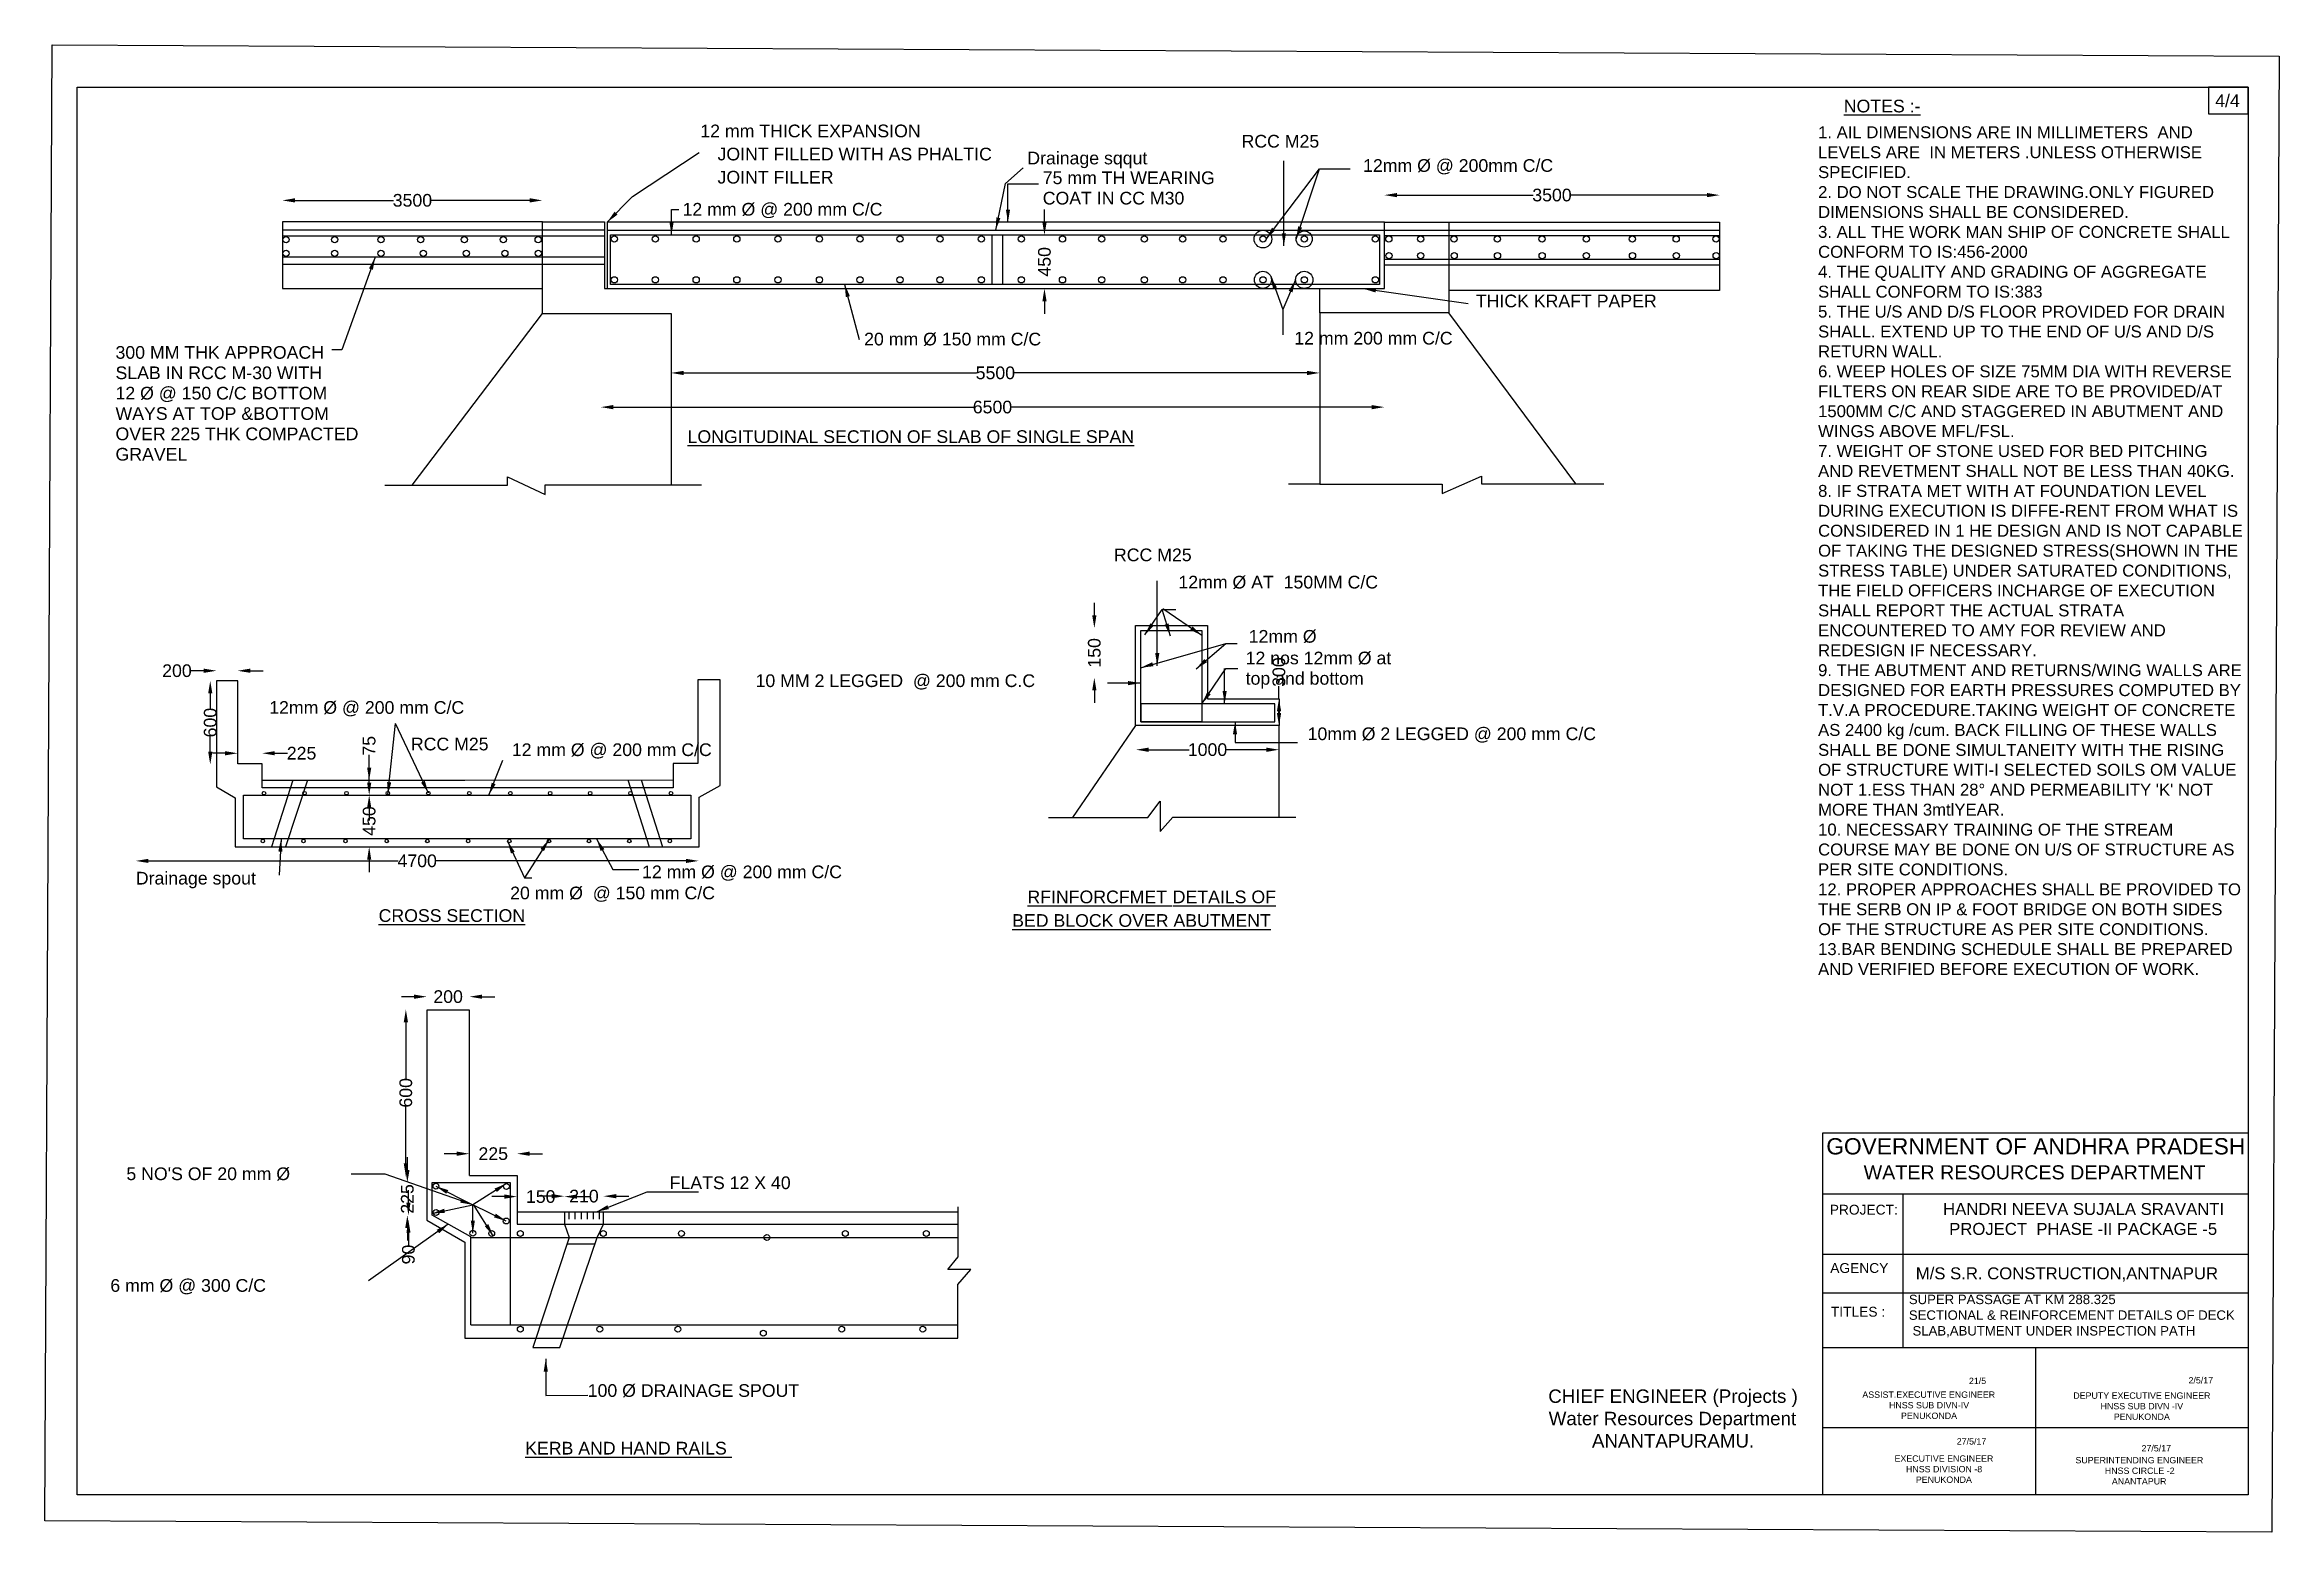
# Model space of a CAD drawing. Header units: millimetres. Extents: x 2521589 to 2552451, y 44349966 to 44370503.
import ezdxf

# ---------------------------------------------------------------- set-up
doc = ezdxf.new("R2010")
doc.units = ezdxf.units.MM
doc.header["$MEASUREMENT"] = 0
for name, color, linetype in [('DIMENSION', 7, 'Continuous'), ('DIMENSIONS', 7, 'Continuous'), ('DRAWING', 2, 'Continuous'), ('REF', 7, 'Continuous'), ('TEXT', 7, 'Continuous')]:
    doc.layers.add(name, color=color, linetype=linetype)
doc.styles.get("Standard").update_dxf_attribs({"font": 'arial.ttf', "height": 175})
doc.dimstyles.get("Standard").update_dxf_attribs({"dimtxt": 175, "dimasz": 175, "dimexe": 0.18, "dimexo": 0.0625, "dimgap": 0.09, "dimtad": 0, "dimdec": 0, "dimzin": 0, "dimdsep": 46, "dimtxsty": 'Standard', "dimcen": 0.09, "dimse1": 1, "dimse2": 1, "dimadec": 0, "dimazin": 0, "dimtfac": 1, "dimtdec": 0, "dimtofl": 0, "dimtmove": 0, "dimatfit": 3, "dimfxl": 1, "dimtolj": 1, "dimtzin": 0, "dimarcsym": 0})
picture_1 = doc.add_image_def('image1.jpg', size_in_pixel=(5768, 3822))

# ---------------------------------------------------------------- blocks, each defined once
blk = doc.blocks.new('*D53')
at = {"layer": 'Defpoints', "color": 0, "transparency": 16777216}
for p in [(2524873, 44368354), (2524873, 44368059), (2528462, 44368059)]:
    blk.add_point(p, dxfattribs=at)
at = {"layer": 'DIMENSION', "color": 0, "lineweight": -2, "transparency": 16777216}
for p, q in [((2525048, 44368354), (2526407, 44368354)), ((2528288, 44368354), (2526929, 44368354))]:
    blk.add_line(p, q, dxfattribs=at)
at = {"layer": 'DIMENSION', "color": 0, "transparency": 16777216}
for points in [[(2525048, 44368384), (2525048, 44368325), (2524873, 44368354)], [(2528288, 44368384), (2528288, 44368325), (2528462, 44368354)]]:
    blk.add_solid(points, dxfattribs=at)
at = {"layer": 'DIMENSION', "color": 0, "transparency": 16777216, "insert": (2526668, 44368354), "char_height": 175, "attachment_point": 5}
blk.add_mtext('\\A1;3500', dxfattribs=at)
blk = doc.blocks.new('*D54')
at = {"layer": 'Defpoints', "color": 0, "transparency": 16777216}
for p in [(2535397, 44367876), (2535397, 44367876), (2535397, 44367136)]:
    blk.add_point(p, dxfattribs=at)
at = {"layer": 'DIMENSION', "color": 0, "lineweight": -2, "transparency": 16777216}
for p, q in [((2535397, 44368052), (2535397, 44368226)), ((2535397, 44366960), (2535397, 44366786))]:
    blk.add_line(p, q, dxfattribs=at)
at = {"layer": 'DIMENSION', "color": 0, "transparency": 16777216}
for points in [[(2535368, 44368052), (2535427, 44368052), (2535397, 44367876)], [(2535368, 44366960), (2535427, 44366960), (2535397, 44367136)]]:
    blk.add_solid(points, dxfattribs=at)
at = {"layer": 'DIMENSION', "color": 0, "transparency": 16777216, "insert": (2535397, 44367506), "char_height": 175, "attachment_point": 5, "rotation": 90}
blk.add_mtext('\\A1;450', dxfattribs=at)
blk = doc.blocks.new('*D55')
at = {"layer": 'Defpoints', "color": 0, "transparency": 16777216}
for p in [(2530240, 44365972), (2530240, 44365958), (2539198, 44365958)]:
    blk.add_point(p, dxfattribs=at)
at = {"layer": 'DIMENSION', "color": 0, "lineweight": -2, "transparency": 16777216}
for p, q in [((2530416, 44365972), (2534458, 44365972)), ((2539023, 44365972), (2534980, 44365972))]:
    blk.add_line(p, q, dxfattribs=at)
at = {"layer": 'DIMENSION', "color": 0, "transparency": 16777216}
for points in [[(2530416, 44366001), (2530416, 44365942), (2530240, 44365972)], [(2539023, 44366001), (2539023, 44365942), (2539198, 44365972)]]:
    blk.add_solid(points, dxfattribs=at)
at = {"layer": 'DIMENSION', "color": 0, "transparency": 16777216, "insert": (2534719, 44365972), "char_height": 175, "attachment_point": 5}
blk.add_mtext('\\A1;5500', dxfattribs=at)
blk = doc.blocks.new('*D56')
at = {"layer": 'Defpoints', "color": 0, "transparency": 16777216}
for p in [(2529270, 44365500), (2529270, 44365486), (2540089, 44365486)]:
    blk.add_point(p, dxfattribs=at)
at = {"layer": 'DIMENSION', "color": 0, "lineweight": -2, "transparency": 16777216}
for p, q in [((2529444, 44365500), (2534418, 44365500)), ((2539914, 44365500), (2534941, 44365500))]:
    blk.add_line(p, q, dxfattribs=at)
at = {"layer": 'DIMENSION', "color": 0, "transparency": 16777216}
for points in [[(2529444, 44365529), (2529444, 44365470), (2529270, 44365500)], [(2539914, 44365529), (2539914, 44365470), (2540089, 44365500)]]:
    blk.add_solid(points, dxfattribs=at)
at = {"layer": 'DIMENSION', "color": 0, "transparency": 16777216, "insert": (2534679, 44365500), "char_height": 175, "attachment_point": 5}
blk.add_mtext('\\A1;6500', dxfattribs=at)
blk = doc.blocks.new('*D57')
at = {"layer": 'Defpoints', "color": 0, "transparency": 16777216}
for p in [(2544721, 44368427), (2540091, 44368106), (2544721, 44368052)]:
    blk.add_point(p, dxfattribs=at)
at = {"layer": 'DIMENSION', "color": 0, "lineweight": -2, "transparency": 16777216}
for p, q in [((2540266, 44368427), (2542145, 44368427)), ((2544546, 44368427), (2542667, 44368427))]:
    blk.add_line(p, q, dxfattribs=at)
at = {"layer": 'DIMENSION', "color": 0, "transparency": 16777216}
for points in [[(2540266, 44368456), (2540266, 44368398), (2540091, 44368427)], [(2544546, 44368456), (2544546, 44368398), (2544721, 44368427)]]:
    blk.add_solid(points, dxfattribs=at)
at = {"layer": 'DIMENSION', "color": 0, "transparency": 16777216, "insert": (2542406, 44368427), "char_height": 175, "attachment_point": 5}
blk.add_mtext('\\A1;3500', dxfattribs=at)
blk = doc.blocks.new('*D58')
at = {"layer": 'Defpoints', "color": 0, "transparency": 16777216}
for p in [(2538636, 44361474), (2538636, 44361474), (2538636, 44361102)]:
    blk.add_point(p, dxfattribs=at)
at = {"layer": 'DIMENSION', "color": 0, "lineweight": -2, "transparency": 16777216}
for p, q in [((2538636, 44361474), (2538636, 44361649)), ((2538636, 44361277), (2538636, 44361299))]:
    blk.add_line(p, q, dxfattribs=at)
at = {"layer": 'DIMENSION', "color": 0, "transparency": 16777216}
for points in [[(2538607, 44361299), (2538666, 44361299), (2538636, 44361474)], [(2538607, 44361277), (2538666, 44361277), (2538636, 44361102)]]:
    blk.add_solid(points, dxfattribs=at)
at = {"layer": 'DIMENSION', "color": 0, "transparency": 16777216, "insert": (2538636, 44361842), "char_height": 175, "attachment_point": 5, "rotation": 90}
blk.add_mtext('\\A1;300', dxfattribs=at)
blk = doc.blocks.new('*D59')
at = {"layer": 'Defpoints', "color": 0, "transparency": 16777216}
for p in [(2536662, 44360770), (2536662, 44360744), (2538636, 44360744)]:
    blk.add_point(p, dxfattribs=at)
at = {"layer": 'DIMENSION', "color": 0, "lineweight": -2, "transparency": 16777216}
for p, q in [((2536837, 44360770), (2537396, 44360770)), ((2538462, 44360770), (2537902, 44360770))]:
    blk.add_line(p, q, dxfattribs=at)
at = {"layer": 'DIMENSION', "color": 0, "transparency": 16777216}
for points in [[(2536837, 44360799), (2536837, 44360740), (2536662, 44360770)], [(2538462, 44360799), (2538462, 44360740), (2538636, 44360770)]]:
    blk.add_solid(points, dxfattribs=at)
at = {"layer": 'DIMENSION', "color": 0, "transparency": 16777216, "insert": (2537649, 44360770), "char_height": 175, "attachment_point": 5}
blk.add_mtext('\\A1;1000', dxfattribs=at)
blk = doc.blocks.new('*D60')
at = {"layer": 'Defpoints', "color": 0, "transparency": 16777216}
for p in [(2536070, 44362449), (2536086, 44362449), (2536070, 44361765)]:
    blk.add_point(p, dxfattribs=at)
at = {"layer": 'DIMENSION', "color": 0, "lineweight": -2, "transparency": 16777216}
for p, q in [((2536086, 44362624), (2536086, 44362799)), ((2536086, 44361590), (2536086, 44361415))]:
    blk.add_line(p, q, dxfattribs=at)
at = {"layer": 'DIMENSION', "color": 0, "transparency": 16777216}
for points in [[(2536057, 44362624), (2536115, 44362624), (2536086, 44362449)], [(2536057, 44361590), (2536115, 44361590), (2536086, 44361765)]]:
    blk.add_solid(points, dxfattribs=at)
at = {"layer": 'DIMENSION', "color": 0, "transparency": 16777216, "insert": (2536086, 44362107), "char_height": 175, "attachment_point": 5, "rotation": 90}
blk.add_mtext('\\A1;150', dxfattribs=at)
blk = doc.blocks.new('*D61')
at = {"layer": 'Defpoints', "color": 0, "transparency": 16777216}
for p in [(2523961, 44361860), (2523961, 44361722), (2524255, 44361722)]:
    blk.add_point(p, dxfattribs=at)
at = {"layer": 'DIMENSION', "color": 0, "lineweight": -2, "transparency": 16777216}
for p, q in [((2523786, 44361860), (2523611, 44361860)), ((2524430, 44361860), (2524605, 44361860))]:
    blk.add_line(p, q, dxfattribs=at)
at = {"layer": 'DIMENSION', "color": 0, "transparency": 16777216}
for points in [[(2523786, 44361890), (2523786, 44361831), (2523961, 44361860)], [(2524430, 44361890), (2524430, 44361831), (2524255, 44361860)]]:
    blk.add_solid(points, dxfattribs=at)
at = {"layer": 'DIMENSION', "color": 0, "transparency": 16777216, "insert": (2523416, 44361860), "char_height": 175, "attachment_point": 5}
blk.add_mtext('\\A1;200', dxfattribs=at)
blk = doc.blocks.new('*D62')
at = {"layer": 'Defpoints', "color": 0, "transparency": 16777216}
for p in [(2523961, 44361722), (2523876, 44360566), (2523961, 44360566)]:
    blk.add_point(p, dxfattribs=at)
at = {"layer": 'DIMENSION', "color": 0, "lineweight": -2, "transparency": 16777216}
for p, q in [((2523876, 44361548), (2523876, 44361338)), ((2523876, 44360742), (2523876, 44360951))]:
    blk.add_line(p, q, dxfattribs=at)
at = {"layer": 'DIMENSION', "color": 0, "transparency": 16777216}
for points in [[(2523847, 44361548), (2523905, 44361548), (2523876, 44361722)], [(2523847, 44360742), (2523905, 44360742), (2523876, 44360566)]]:
    blk.add_solid(points, dxfattribs=at)
at = {"layer": 'DIMENSION', "color": 0, "transparency": 16777216, "insert": (2523876, 44361144), "char_height": 175, "attachment_point": 5, "rotation": 90}
blk.add_mtext('\\A1;600', dxfattribs=at)
blk = doc.blocks.new('*D63')
at = {"layer": 'Defpoints', "color": 0, "transparency": 16777216}
for p in [(2524592, 44360721), (2524255, 44360566), (2524592, 44360566)]:
    blk.add_point(p, dxfattribs=at)
at = {"layer": 'DIMENSION', "color": 0, "lineweight": -2, "transparency": 16777216}
for p, q in [((2524080, 44360721), (2523905, 44360721)), ((2524766, 44360721), (2524942, 44360721))]:
    blk.add_line(p, q, dxfattribs=at)
at = {"layer": 'DIMENSION', "color": 0, "transparency": 16777216}
for points in [[(2524080, 44360750), (2524080, 44360692), (2524255, 44360721)], [(2524766, 44360750), (2524766, 44360692), (2524592, 44360721)]]:
    blk.add_solid(points, dxfattribs=at)
at = {"layer": 'DIMENSION', "color": 0, "transparency": 16777216, "insert": (2525137, 44360721), "char_height": 175, "attachment_point": 5}
blk.add_mtext('\\A1;225', dxfattribs=at)
blk = doc.blocks.new('*D64')
at = {"layer": 'Defpoints', "color": 0, "transparency": 16777216}
for p in [(2526071, 44360349), (2526071, 44360349), (2526071, 44360142)]:
    blk.add_point(p, dxfattribs=at)
at = {"layer": 'DIMENSION', "color": 0, "lineweight": -2, "transparency": 16777216}
for p, q in [((2526071, 44360524), (2526071, 44360699)), ((2526071, 44359967), (2526071, 44359792))]:
    blk.add_line(p, q, dxfattribs=at)
at = {"layer": 'DIMENSION', "color": 0, "transparency": 16777216}
for points in [[(2526042, 44360524), (2526100, 44360524), (2526071, 44360349)], [(2526042, 44359967), (2526100, 44359967), (2526071, 44360142)]]:
    blk.add_solid(points, dxfattribs=at)
at = {"layer": 'DIMENSION', "color": 0, "transparency": 16777216, "insert": (2526071, 44360824), "char_height": 175, "attachment_point": 5, "rotation": 90}
blk.add_mtext('\\A1;75', dxfattribs=at)
blk = doc.blocks.new('*D65')
at = {"layer": 'Defpoints', "color": 0, "transparency": 16777216}
for p in [(2526071, 44360142), (2526071, 44359428), (2526071, 44359428)]:
    blk.add_point(p, dxfattribs=at)
at = {"layer": 'DIMENSION', "color": 0, "lineweight": -2, "transparency": 16777216}
for p, q in [((2526071, 44360317), (2526071, 44360492)), ((2526071, 44359252), (2526071, 44359078))]:
    blk.add_line(p, q, dxfattribs=at)
at = {"layer": 'DIMENSION', "color": 0, "transparency": 16777216}
for points in [[(2526042, 44360317), (2526100, 44360317), (2526071, 44360142)], [(2526042, 44359252), (2526100, 44359252), (2526071, 44359428)]]:
    blk.add_solid(points, dxfattribs=at)
at = {"layer": 'DIMENSION', "color": 0, "transparency": 16777216, "insert": (2526071, 44359785), "char_height": 175, "attachment_point": 5, "rotation": 90}
blk.add_mtext('\\A1;450', dxfattribs=at)
blk = doc.blocks.new('*D66')
at = {"layer": 'Defpoints', "color": 0, "transparency": 16777216}
for p in [(2530620, 44359250), (2530620, 44359235), (2522848, 44358909)]:
    blk.add_point(p, dxfattribs=at)
at = {"layer": 'DIMENSION', "color": 0, "lineweight": -2, "transparency": 16777216}
for p, q in [((2523023, 44359235), (2526469, 44359235)), ((2530445, 44359235), (2526999, 44359235))]:
    blk.add_line(p, q, dxfattribs=at)
at = {"layer": 'DIMENSION', "color": 0, "transparency": 16777216}
for points in [[(2523023, 44359264), (2523023, 44359206), (2522848, 44359235)], [(2530445, 44359264), (2530445, 44359206), (2530620, 44359235)]]:
    blk.add_solid(points, dxfattribs=at)
at = {"layer": 'DIMENSION', "color": 0, "transparency": 16777216, "insert": (2526734, 44359235), "char_height": 175, "attachment_point": 5}
blk.add_mtext('\\A1;4700', dxfattribs=at)
blk = doc.blocks.new('*D67')
at = {"layer": 'Defpoints', "color": 0, "transparency": 16777216}
for p in [(2526868, 44357360), (2526868, 44357172), (2527455, 44357172)]:
    blk.add_point(p, dxfattribs=at)
at = {"layer": 'DIMENSION', "color": 0, "lineweight": -2, "transparency": 16777216}
for p, q in [((2526692, 44357360), (2526518, 44357360)), ((2527630, 44357360), (2527805, 44357360))]:
    blk.add_line(p, q, dxfattribs=at)
at = {"layer": 'DIMENSION', "color": 0, "transparency": 16777216}
for points in [[(2526692, 44357389), (2526692, 44357331), (2526868, 44357360)], [(2527630, 44357389), (2527630, 44357331), (2527455, 44357360)]]:
    blk.add_solid(points, dxfattribs=at)
at = {"layer": 'DIMENSION', "color": 0, "transparency": 16777216, "insert": (2527161, 44357360), "char_height": 175, "attachment_point": 5}
blk.add_mtext('\\A1;200', dxfattribs=at)
blk = doc.blocks.new('*D68')
at = {"layer": 'Defpoints', "color": 0, "transparency": 16777216}
for p in [(2526632, 44357183), (2526577, 44354882), (2526632, 44354882)]:
    blk.add_point(p, dxfattribs=at)
at = {"layer": 'DIMENSION', "color": 0, "lineweight": -2, "transparency": 16777216}
for p, q in [((2526577, 44357008), (2526577, 44356226)), ((2526577, 44355058), (2526577, 44355839))]:
    blk.add_line(p, q, dxfattribs=at)
at = {"layer": 'DIMENSION', "color": 0, "transparency": 16777216}
for points in [[(2526548, 44357008), (2526607, 44357008), (2526577, 44357183)], [(2526548, 44355058), (2526607, 44355058), (2526577, 44354882)]]:
    blk.add_solid(points, dxfattribs=at)
at = {"layer": 'DIMENSION', "color": 0, "transparency": 16777216, "insert": (2526577, 44356033), "char_height": 175, "attachment_point": 5, "rotation": 90}
blk.add_mtext('\\A1;600', dxfattribs=at)
blk = doc.blocks.new('*D69')
at = {"layer": 'Defpoints', "color": 0, "transparency": 16777216}
for p in [(2526941, 44354794), (2526598, 44354343), (2526941, 44354343)]:
    blk.add_point(p, dxfattribs=at)
at = {"layer": 'DIMENSION', "color": 0, "lineweight": -2, "transparency": 16777216}
for p, q in [((2526598, 44354969), (2526598, 44355144)), ((2526598, 44354168), (2526598, 44353993))]:
    blk.add_line(p, q, dxfattribs=at)
at = {"layer": 'DIMENSION', "color": 0, "transparency": 16777216}
for points in [[(2526569, 44354969), (2526628, 44354969), (2526598, 44354794)], [(2526569, 44354168), (2526628, 44354168), (2526598, 44354343)]]:
    blk.add_solid(points, dxfattribs=at)
at = {"layer": 'DIMENSION', "color": 0, "transparency": 16777216, "insert": (2526598, 44354568), "char_height": 175, "attachment_point": 5, "rotation": 90}
blk.add_mtext('\\A1;225', dxfattribs=at)
blk = doc.blocks.new('*D70')
at = {"layer": 'Defpoints', "color": 0, "transparency": 16777216}
for p in [(2526613, 44354275), (2526868, 44354275), (2526996, 44354340)]:
    blk.add_point(p, dxfattribs=at)
at = {"layer": 'DIMENSION', "color": 0, "lineweight": -2, "transparency": 16777216}
for p, q in [((2526613, 44354515), (2526613, 44354690)), ((2526613, 44354100), (2526613, 44353925))]:
    blk.add_line(p, q, dxfattribs=at)
at = {"layer": 'DIMENSION', "color": 0, "transparency": 16777216}
for points in [[(2526584, 44354515), (2526642, 44354515), (2526613, 44354340)], [(2526584, 44354100), (2526642, 44354100), (2526613, 44354275)]]:
    blk.add_solid(points, dxfattribs=at)
at = {"layer": 'DIMENSION', "color": 0, "transparency": 16777216, "insert": (2526613, 44353800), "char_height": 175, "attachment_point": 5, "rotation": 90}
blk.add_mtext('\\A1;90', dxfattribs=at)
blk = doc.blocks.new('*D71')
at = {"layer": 'Defpoints', "color": 0, "transparency": 16777216}
for p in [(2528766, 44354600), (2528113, 44354390), (2528766, 44354390)]:
    blk.add_point(p, dxfattribs=at)
at = {"layer": 'DIMENSION', "color": 0, "lineweight": -2, "transparency": 16777216}
for p, q in [((2527938, 44354600), (2527763, 44354600)), ((2528942, 44354600), (2529116, 44354600))]:
    blk.add_line(p, q, dxfattribs=at)
at = {"layer": 'DIMENSION', "color": 0, "transparency": 16777216}
for points in [[(2527938, 44354630), (2527938, 44354571), (2528113, 44354600)], [(2528942, 44354630), (2528942, 44354571), (2528766, 44354600)]]:
    blk.add_solid(points, dxfattribs=at)
at = {"layer": 'DIMENSION', "color": 0, "transparency": 16777216, "insert": (2528440, 44354600), "char_height": 175, "attachment_point": 5}
blk.add_mtext('\\A1;150', dxfattribs=at)
blk = doc.blocks.new('*D72')
at = {"layer": 'Defpoints', "color": 0, "transparency": 16777216}
for p in [(2529308, 44354606), (2528766, 44354390), (2529308, 44354390)]:
    blk.add_point(p, dxfattribs=at)
at = {"layer": 'DIMENSION', "color": 0, "lineweight": -2, "transparency": 16777216}
for p, q in [((2528592, 44354606), (2528416, 44354606)), ((2529483, 44354606), (2529658, 44354606))]:
    blk.add_line(p, q, dxfattribs=at)
at = {"layer": 'DIMENSION', "color": 0, "transparency": 16777216}
for points in [[(2528592, 44354635), (2528592, 44354576), (2528766, 44354606)], [(2529483, 44354635), (2529483, 44354576), (2529308, 44354606)]]:
    blk.add_solid(points, dxfattribs=at)
at = {"layer": 'DIMENSION', "color": 0, "transparency": 16777216, "insert": (2529037, 44354606), "char_height": 175, "attachment_point": 5}
blk.add_mtext('\\A1;210', dxfattribs=at)
blk = doc.blocks.new('*D73')
at = {"layer": 'Defpoints', "color": 0, "transparency": 16777216}
for p in [(2527455, 44355192), (2527455, 44354890), (2528113, 44354890)]:
    blk.add_point(p, dxfattribs=at)
at = {"layer": 'DIMENSION', "color": 0, "lineweight": -2, "transparency": 16777216}
for p, q in [((2527280, 44355192), (2527105, 44355192)), ((2528288, 44355192), (2528463, 44355192))]:
    blk.add_line(p, q, dxfattribs=at)
at = {"layer": 'DIMENSION', "color": 0, "transparency": 16777216}
for points in [[(2527280, 44355222), (2527280, 44355163), (2527455, 44355192)], [(2528288, 44355222), (2528288, 44355163), (2528113, 44355192)]]:
    blk.add_solid(points, dxfattribs=at)
at = {"layer": 'DIMENSION', "color": 0, "transparency": 16777216, "insert": (2527784, 44355192), "char_height": 175, "attachment_point": 5}
blk.add_mtext('\\A1;225', dxfattribs=at)

msp = doc.modelspace()

# ---------------------------------------------------------------- linework, layer by layer
at = {"layer": 'DIMENSION', "color": 0}
for points in [[(2552021.8, 44350481.5), (2522038.5, 44350481.5), (2522038.5, 44369915.5), (2552021.8, 44369915.5)], [(2546145.3, 44355482.1), (2552021.8, 44355482.1), (2552021.8, 44350481.5), (2546145.3, 44350481.5)]]:
    msp.add_lwpolyline(points, close=True, dxfattribs=at)
at = {"layer": 'DIMENSION'}
msp.add_lwpolyline([(2552021.8, 44369915.5), (2551473.5, 44369915.5), (2551473.5, 44369549), (2552021.8, 44369549)], close=True, dxfattribs=at)
at = {"layer": 'DIMENSION', "color": 0}
for points in [[(2546145.3, 44354638.4), (2552021.8, 44354638.4)], [(2547251.1, 44354638.4), (2547251.1, 44352516.5)], [(2546145.3, 44353807), (2552021.8, 44353807)], [(2546145.3, 44353273.4), (2552021.8, 44353273.4)], [(2546145.3, 44352516.5), (2552021.8, 44352516.5)], [(2549083.6, 44352516.5), (2549083.6, 44350481.5)], [(2546145.3, 44351412.1), (2552021.8, 44351412.1)]]:
    msp.add_lwpolyline(points, dxfattribs=at)
at = {"layer": 'DRAWING', "color": 0}
for points in [[(2528462.5, 44366793.5), (2528462.5, 44368059), (2524873, 44368059), (2524873, 44367138), (2528462.5, 44367138)], [(2528462.5, 44368059), (2529320, 44368059), (2529320, 44367135.5), (2540091.5, 44367135.5), (2540091.5, 44368052), (2529357, 44368052), (2529357, 44367135.5)], [(2540091.5, 44368052), (2540981, 44368052), (2540981, 44366799.5), (2539198, 44366799.5), (2539198, 44367135.5)], [(2540981, 44368052), (2544721, 44368052), (2544721, 44367112), (2540981, 44367112)], [(2529320, 44367943), (2524873, 44367943)], [(2529320, 44367860), (2524873, 44367860)], [(2529357, 44367943), (2540091.5, 44367943)], [(2534669.5, 44367876.5), (2534669.5, 44367194.5)], [(2534818.5, 44367876.5), (2534818.5, 44367194.5)], [(2540091.5, 44367943), (2544721, 44367943)], [(2540091.5, 44367869), (2544721, 44367869)], [(2529320, 44367570), (2524873, 44367570)], [(2529320, 44367470), (2524873, 44367470)], [(2540091.5, 44367541), (2544721, 44367541)], [(2540091.5, 44367463.5), (2544721, 44367463.5)], [(2526662.5, 44364424), (2528462.5, 44366793.5), (2530240.5, 44366793.5), (2530240.5, 44364425)], [(2539198, 44366799.5), (2539198, 44364434), (2538766, 44364434)], [(2542733.5, 44364440), (2540981, 44366799.5)], [(2526287, 44364424), (2527980.5, 44364424), (2527980.5, 44364536)], [(2527980.5, 44364536), (2528501.5, 44364294.5), (2528501.5, 44364425), (2530658.5, 44364425)], [(2539198, 44364434), (2540889.5, 44364434), (2540889.5, 44364307), (2541433, 44364547.5), (2541433, 44364440), (2543120.5, 44364440)], [(2536653.5, 44361102), (2536653.5, 44362486), (2537647.5, 44362486), (2537647.5, 44361474), (2538636.5, 44361474), (2538636.5, 44361102)], [(2524219.5, 44359427.5), (2530627, 44359427.5), (2530627, 44360116.5), (2530917, 44360277.5), (2530917, 44361736.5), (2530610, 44361736.5), (2530610, 44360580), (2530269.5, 44360580), (2530269.5, 44360242), (2524591.5, 44360242), (2524591.5, 44360575.5), (2524255, 44360575.5), (2524255, 44361722.5), (2523961, 44361722.5), (2523961, 44360257), (2524219.5, 44360103.5), (2524219.5, 44359427.5)], [(2538636.5, 44359840.5), (2538636.5, 44361102), (2536653.5, 44361102), (2535782.5, 44359836)], [(2524591.5, 44360347.5), (2527393.5, 44360350.5), (2530269.5, 44360355)], [(2525016.5, 44360348), (2524719.5, 44359427.5)], [(2525217.5, 44360348.2), (2524913, 44359427.5)], [(2529641, 44360354), (2529938.5, 44359427.5)], [(2529829, 44360354.3), (2530122.5, 44359427.5)], [(2535455, 44359836), (2536823.5, 44359836), (2536994, 44360061), (2536994, 44359639.5), (2537169, 44359840.5), (2538870.5, 44359840.5)], [(2527455, 44354890.5), (2527455, 44357172), (2526867.5, 44357172), (2526867.5, 44354275), (2527394, 44353970), (2527394, 44352645.5), (2534199, 44352645.5), (2534199, 44353387), (2534379, 44353595.5), (2534061.5, 44353595.5), (2534207, 44353768.5), (2534207, 44354458.5)], [(2527475, 44352830.5), (2527475, 44354044.5), (2526941, 44354343), (2526941, 44354794), (2528018.5, 44354794), (2528018.5, 44352830.5)], [(2527455, 44354890.5), (2528113, 44354890.5), (2528113, 44354221.5), (2534207, 44354221.5)], [(2528113, 44354390.5), (2534207, 44354390.5)], [(2528766.5, 44354221.5), (2528832, 44354036.5), (2528329.5, 44352518), (2528703.5, 44352518), (2529218, 44354036.5), (2529308, 44354221.5), (2529308, 44354390.5)], [(2528766.5, 44354390.5), (2528766.5, 44354221.5)], [(2528830, 44354390.5), (2528830, 44354288)], [(2528911.5, 44354390.5), (2528911.5, 44354288)], [(2528997.5, 44354390.5), (2528997.5, 44354288)], [(2529083, 44354390.5), (2529083, 44354288)], [(2529166.5, 44354390.5), (2529166.5, 44354288)], [(2529248.5, 44354390.5), (2529248.5, 44354288)], [(2527475, 44354036.5), (2534207, 44354036.5)], [(2528802.8, 44353948.4), (2529188, 44353947.8)], [(2527475, 44352830.5), (2534199, 44352830.5)]]:
    msp.add_lwpolyline(points, dxfattribs=at)
for points in [[(2529405.5, 44367876.5), (2540023.5, 44367876.5), (2540023.5, 44367194.5), (2529405.5, 44367194.5)], [(2536726, 44362417.5), (2537571, 44362417.5), (2537571, 44361156), (2536726, 44361156)], [(2536726, 44361156), (2538578.5, 44361156), (2538578.5, 44361405.5), (2536726, 44361405.5)], [(2524334, 44360142), (2530511.5, 44360142), (2530511.5, 44359538.5), (2524334, 44359538.5)]]:
    msp.add_lwpolyline(points, close=True, dxfattribs=at)
for centre, radius in [((2524922.7, 44367811.9), 43), ((2525594.5, 44367811.9), 43), ((2526234, 44367811.9), 43), ((2526781, 44367811.9), 43), ((2527386, 44367811.9), 43), ((2527923, 44367811.9), 43), ((2528404.5, 44367811.9), 43), ((2529456, 44367820.5), 43), ((2530023.5, 44367820.5), 43), ((2530587, 44367820.5), 43), ((2531148.5, 44367820.5), 43), ((2531715.5, 44367820.5), 43), ((2532289.5, 44367820.5), 43), ((2532849.5, 44367820.5), 43), ((2533401.5, 44367820.5), 43), ((2533954.5, 44367820.5), 43), ((2534525, 44367820.5), 43), ((2535078, 44367820.5), 43), ((2535646.5, 44367820.5), 43), ((2536185.5, 44367820.5), 43), ((2536777, 44367820.5), 43), ((2537306, 44367820.5), 43), ((2537862.5, 44367820.5), 43), ((2538414, 44367820.5), 122), ((2538414, 44367820.5), 43), ((2538984.5, 44367820.5), 111.5), ((2538984.5, 44367820.5), 43), ((2539965.5, 44367820.5), 43), ((2540153, 44367820.5), 43), ((2540592, 44367820.5), 43), ((2541054.5, 44367820.5), 43), ((2541652.5, 44367820.5), 43), ((2542269.5, 44367820.5), 43), ((2542880, 44367820.5), 43), ((2543517, 44367820.5), 43), ((2544121, 44367820.5), 43), ((2544672, 44367820.5), 43), ((2524922.7, 44367623.9), 43), ((2525594.5, 44367623.9), 43), ((2526234, 44367623.9), 43), ((2526817.5, 44367623.9), 43), ((2527413.5, 44367623.9), 43), ((2527945, 44367623.9), 43), ((2528406, 44367623.9), 43), ((2540154.5, 44367591.5), 43), ((2540593.5, 44367591.5), 43), ((2541056, 44367591.5), 43), ((2541654, 44367591.5), 43), ((2542271, 44367591.5), 43), ((2542881.5, 44367591.5), 43), ((2543518.5, 44367591.5), 43), ((2544122.5, 44367591.5), 43), ((2544673.5, 44367591.5), 43), ((2529456, 44367257), 43), ((2530023.5, 44367257), 43), ((2530587, 44367257), 43), ((2531148.5, 44367257), 43), ((2531715.5, 44367257), 43), ((2532289.5, 44367257), 43), ((2532849.5, 44367257), 43), ((2533401.5, 44367257), 43), ((2533954.5, 44367257), 43), ((2534525, 44367257), 43), ((2535078, 44367257), 43), ((2535646.5, 44367257), 43), ((2536185.5, 44367257), 43), ((2536777, 44367257), 43), ((2537306, 44367257), 43), ((2537862.5, 44367257), 43), ((2538414, 44367257), 118), ((2538414, 44367257), 43), ((2538984.5, 44367257), 119.5), ((2538984.5, 44367257), 43), ((2539965.5, 44367257), 43), ((2524618, 44360170), 24.2), ((2525178, 44360170), 24.2), ((2525758, 44360170), 24.2), ((2526328.5, 44360170), 24.2), ((2526888.5, 44360170), 24.2), ((2527453.5, 44360170), 24.2), ((2528020.5, 44360170), 24.2), ((2528569.5, 44360170), 24.2), ((2529122, 44360170), 24.2), ((2529679, 44360170), 24.2), ((2530239, 44360170), 24.2), ((2524603, 44359509), 24.2), ((2525163, 44359509), 24.2), ((2525743, 44359509), 24.2), ((2526313.5, 44359509), 24.2), ((2526873.5, 44359509), 24.2), ((2527438.5, 44359509), 24.2), ((2528005.5, 44359509), 24.2), ((2528554.5, 44359509), 24.2), ((2529107, 44359509), 24.2), ((2529664, 44359509), 24.2), ((2530224, 44359509), 24.2), ((2526993, 44354743), 40.5), ((2527966.5, 44354740.5), 40.5), ((2526995.5, 44354380.5), 40.5), ((2527964, 44354263), 40.5), ((2527502.5, 44354094.5), 40.5), ((2527763, 44354091.5), 40.5), ((2528158.5, 44354092), 40.5), ((2529304.5, 44354092), 40.5), ((2530383.5, 44354092), 40.5), ((2531563.5, 44354036.5), 40.5), ((2532646.5, 44354092), 40.5), ((2533765.5, 44354092), 40.5), ((2528158.5, 44352769.5), 40.5), ((2529255, 44352769.5), 40.5), ((2530334, 44352769.5), 40.5), ((2531514, 44352714), 40.5), ((2532597, 44352769.5), 40.5), ((2533716, 44352769.5), 40.5)]:
    msp.add_circle(centre, radius, dxfattribs=at)

# ---------------------------------------------------------------- texts
at = {"layer": 'DIMENSION', "color": 0}
msp.add_text('%%UNOTES :-', height=175, dxfattribs=at).set_placement((2546436, 44369569))
at = {"layer": 'DIMENSION'}
msp.add_text('4/4', height=175, dxfattribs=at).set_placement((2551565.5, 44369643))
at = {"layer": 'DIMENSION', "color": 0, "insert": (2546081.3, 44369377), "char_height": 165, "width": 5895.626, "attachment_point": 1}
msp.add_mtext("1. AIL DIMENSIONS ARE IN MILLIMETERS  AND LEVELS ARE  IN METERS .UNLESS OTHERWISE SPECIFIED.\\P2. DO NOT SCALE THE DRAWING.ONLY FIGURED DIMENSIONS SHALL BE CONSIDERED. \\P3. ALL THE WORK MAN SHIP OF CONCRETE SHALL CONFORM TO IS:456-2000  \\P4. THE QUALITY AND GRADING OF AGGREGATE SHALL CONFORM TO IS:383\\P5. THE U/S AND D/S FLOOR PROVIDED FOR DRAIN SHALL. EXTEND UP TO THE END OF U/S AND D/S RETURN WALL. \\P6. WEEP HOLES OF SIZE 75MM DIA WITH REVERSE FILTERS ON REAR SIDE ARE TO BE PROVIDED/AT 1500MM C/C AND STAGGERED IN ABUTMENT AND WINGS ABOVE MFL/FSL. \\P7. WEIGHT OF STONE USED FOR BED PITCHING AND REVETMENT SHALL NOT BE LESS THAN 40KG. \\P8. IF STRATA MET WITH AT FOUNDATION LEVEL DURING EXECUTION IS DIFFE-RENT FROM WHAT IS CONSIDERED IN 1 HE DESIGN AND IS NOT CAPABLE OF TAKING THE DESIGNED STRESS(SHOWN IN THE STRESS TABLE) UNDER SATURATED CONDITIONS, THE FIELD OFFICERS INCHARGE OF EXECUTION SHALL REPORT THE ACTUAL STRATA ENCOUNTERED TO AMY FOR REVIEW AND REDESIGN IF NECESSARY.  \\P9. THE ABUTMENT AND RETURNS/WING WALLS ARE DESIGNED FOR EARTH PRESSURES COMPUTED BY T.V.A PROCEDURE.TAKING WEIGHT OF CONCRETE AS 2400 kg /cum. BACK FILLING OF THESE WALLS SHALL BE DONE SIMULTANEITY WITH THE RISING OF STRUCTURE WITI-I SELECTED SOILS OM VALUE NOT 1.ESS THAN 28° AND PERMEABILITY 'K' NOT MORE THAN 3mtlYEAR. \\P10. NECESSARY TRAINING OF THE STREAM COURSE MAY BE DONE ON U/S OF STRUCTURE AS PER SITE CONDITIONS. \\P12. PROPER APPROACHES SHALL BE PROVIDED TO THE SERB ON IP & FOOT BRIDGE ON BOTH SIDES OF THE STRUCTURE AS PER SITE CONDITIONS. \\P13.BAR BENDING SCHEDULE SHALL BE PREPARED AND VERIFIED BEFORE EXECUTION OF WORK. ", dxfattribs=at)
at = {"layer": 'DIMENSIONS', "color": 0}
for s, height, p in [('PROJECT:', 136.1, (2546242.6, 44354351.5)), ('AGENCY', 136.1, (2546249.1, 44353546.2)), ('TITLES :', 136.1, (2546257.7, 44352942.4)), ('21/5', 87.49, (2548164.8, 44352012)), ('2/5/17', 87.49, (2551196.9, 44352020.6)), ('27/5/17', 87.49, (2547996.8, 44351177)), ('27/5/17', 87.49, (2550547.9, 44351081.9))]:
    msp.add_text(s, height=height, dxfattribs=at).set_placement(p)
at = {"layer": 'DIMENSIONS', "color": 0, "attachment_point": 1}
for s, insert, char_height, width in [('\\pi357.26;GOVERNMENT OF ANDHRA PRADESH \\P\\pi872.5;{\\H0.86577x;WATER RESOURCES DEPARTMENT }', (2545837.5, 44355406.9), 224.578, 6459.798), ('\\pi425.14;HANDRI NEEVA SUJALA SRAVANTI \\P\\pi508.77;PROJECT  PHASE -II PACKAGE -5', (2547382.9, 44354511.6), 165, 4692.216), ('M/S S.R. CONSTRUCTION,ANTNAPUR ', (2547430.7, 44353623.1), 165, 4388.374), ('SUPER PASSAGE AT KM 288.325 \\PSECTIONAL & REINFORCEMENT DETAILS OF DECK   SLAB,ABUTMENT UNDER INSPECTION PATH ', (2547335.1, 44353245.7), 130, 4567.645), ('\\pi286.14;CHIEF ENGINEER (Projects )\\P\\pi291.51;Water Resources Department \\P\\pi889.41;ANANTAPURAMU.', (2542069.1, 44351937.4), 185, 3996.425), ('\\pi693.35;^I^I\\P\\pi127.17;ASSIST.EXECUTIVE ENGINEER \\P\\pi495.17;HNSS SUB DIVN-IV \\P\\pi660.82;PENUKONDA', (2546565.5, 44352055.6), 87.494, 2086.651), ('\\pi693.35;^I^I\\P\\pi101.36;DEPUTY EXECUTIVE ENGINEER\\P\\pi478.19;HNSS SUB DIVN -IV \\P\\pi660.82;PENUKONDA', (2549504.4, 44352042.4), 87.494, 2086.651), ('\\pi42.212;EXECUTIVE ENGINEER   \\P\\pi200.4;HNSS DIVISION -8\\P\\pi336.68;PENUKONDA', (2547094.7, 44351027.4), 87.494, 1438.379), ('\\pi1.8193;SUPERINTENDING ENGINEER   \\P\\pi407.06;HNSS CIRCLE -2 \\P\\pi505.03;ANANTAPUR', (2549634, 44351005), 87.494, 1762.36)]:
    msp.add_mtext(s, dxfattribs=dict(at, insert=insert, char_height=char_height, width=width))
at = {"layer": 'TEXT', "color": 0}
for s, p in [('12 mm THICK EXPANSION ', (2530644.1, 44369225.5)), ('JOINT FILLED WITH AS PHALTIC ', (2530881.6, 44368906.4)), ('Drainage sqqut', (2535159.7, 44368851.3)), ('RCC M25', (2538118.8, 44369083.5)), ('JOINT FILLER', (2530881.6, 44368586.8)), ('75 mm TH WEARING ', (2535373, 44368578.6)), ('12mm Ø @ 200mm C/C', (2539797.1, 44368748.2)), ('COAT IN CC M30', (2535373, 44368297.5)), ('12 mm Ø @ 200 mm C/C', (2530398.7, 44368143.9)), ('THICK KRAFT PAPER ', (2541353.7, 44366877.9)), ('20 mm Ø 150 mm C/C', (2532906.6, 44366351.9)), ('12 mm 200 mm C/C', (2538847.4, 44366364.2)), ('300 MM THK APPROACH ', (2522567.4, 44366167.4)), ('SLAB IN RCC M-30 WITH ', (2522567.4, 44365886.3)), ('12 Ø @ 150 C/C BOTTOM ', (2522567.4, 44365605.2)), ('WAYS AT TOP &BOTTOM ', (2522567.4, 44365324.1)), ('OVER 225 THK COMPACTED', (2522567.4, 44365043)), ('%%ULONGITUDINAL SECTION OF SLAB OF SINGLE SPAN', (2530468, 44365005.1)), ('GRAVEL', (2522567.4, 44364761.8)), ('RCC M25', (2536356.6, 44363372.4)), ('12mm Ø AT  150MM C/C', (2537246.8, 44362995.9)), ('12mm Ø ', (2538218.2, 44362247.6)), ('12 nos 12mm Ø at ', (2538175.4, 44361948.8)), ('10 MM 2 LEGGED  @ 200 mm C.C', (2531407, 44361635.2)), ('top and bottom ', (2538175.4, 44361667.7)), ('12mm Ø @ 200 mm C/C', (2524690.2, 44361265.4)), ('10mm Ø 2 LEGGED @ 200 mm C/C', (2539031.2, 44360902.3)), ('RCC M25 ', (2526646.6, 44360760.9)), ('12 mm Ø @ 200 mm C/C', (2528041, 44360682.6)), ('Drainage spout', (2522848, 44358909)), ('12 mm Ø @ 200 mm C/C', (2529839.5, 44358996)), ('20 mm Ø  @ 150 mm C/C', (2528017.9, 44358704.6)), ('%%URFINFORCFMET ', (2535161.5, 44358650.4)), ('%%UDETAILS OF', (2537168.1, 44358650.4)), ('%%UCROSS SECTION', (2526201, 44358392.7)), ('%%UBED BLOCK OVER ABUTMENT', (2534950.7, 44358324.8)), ("5 NO'S OF 20 mm Ø ", (2522717.7, 44354827.8)), ('FLATS 12 X 40', (2530220.8, 44354703.9)), ('6 mm Ø @ 300 C/C', (2522496, 44353285.9)), ('100 Ø DRAINAGE SPOUT', (2529089, 44351835.3)), ('%%UKERB AND HAND RAILS ', (2528224.9, 44351039.5))]:
    msp.add_text(s, height=175, dxfattribs=at).set_placement(p)

# ---------------------------------------------------------------- dimensions: what is measured, and where the dimension line sits
at = {"layer": 'DIMENSION', "color": 0}
for base, p1, p2, text, picture, middle in [((2524873, 44368354.5), (2528462.5, 44368059), (2524873, 44368059), '3500', '*D53', (2526667.8, 44368354.5)), ((2544721, 44368427), (2540091, 44368106), (2544721, 44368052), '3500', '*D57', (2542406, 44368427)), ((2530240.5, 44365971.5), (2539198, 44365958), (2530240.5, 44365958), '5500', '*D55', (2534719.2, 44365971.5)), ((2529269.5, 44365499.5), (2540089, 44365486), (2529269.5, 44365486), '6500', '*D56', (2534679.2, 44365499.5)), ((2523961, 44361860.5), (2524255, 44361722.5), (2523961, 44361722.5), '200', '*D61', (2523416.4, 44361860.5)), ((2524591.5, 44360721), (2524255, 44360566.5), (2524591.5, 44360566.5), '225', '*D63', (2525137.1, 44360721)), ((2536662, 44360769.5), (2538636.5, 44360743.5), (2536662, 44360743.5), '1000', '*D59', (2537649.2, 44360769.5)), ((2530620, 44359235), (2522848, 44358909), (2530620, 44359250.5), '4700', '*D66', (2526734, 44359235)), ((2526867.5, 44357360), (2527455, 44357172), (2526867.5, 44357172), '200', '*D67', (2527161.2, 44357360)), ((2527455, 44355192.5), (2528113, 44354890.5), (2527455, 44354890.5), '225', '*D73', (2527784, 44355192.5)), ((2528766.5, 44354600.5), (2528113, 44354390.5), (2528766.5, 44354390.5), '150', '*D71', (2528439.8, 44354600.5)), ((2529308, 44354605.5), (2528766.5, 44354390.5), (2529308, 44354390.5), '210', '*D72', (2529037.2, 44354605.5))]:
    dim = msp.add_linear_dim(base=base, p1=p1, p2=p2, text=text, dimstyle='Standard', dxfattribs=at)
    dim.commit()
    dim.dimension.update_dxf_attribs({"geometry": picture, "text_midpoint": middle})
for base, p1, p2, text, picture, middle in [((2535397.5, 44367876.5), (2535397.5, 44367135.5), (2535397.5, 44367876.5), '450', '*D54', (2535397.5, 44367506)), ((2536086, 44362449), (2536070.5, 44361765), (2536070.5, 44362449), '150', '*D60', (2536086, 44362107)), ((2538636.5, 44361474), (2538636.5, 44361102), (2538636.5, 44361474), '300', '*D58', (2538636.5, 44361842.1)), ((2523876, 44360566.5), (2523961, 44361722.5), (2523961, 44360566.5), '600', '*D62', (2523876, 44361144.5)), ((2526070.8, 44360349.1), (2526071, 44360142), (2526070.8, 44360349.1), '75', '*D64', (2526070.8, 44360824.5)), ((2526070.8, 44359427.5), (2526070.8, 44360142), (2526070.8, 44359427.5), '450', '*D65', (2526070.8, 44359784.8)), ((2526577.5, 44354882.5), (2526631.5, 44357183), (2526631.5, 44354882.5), '600', '*D68', (2526577.5, 44356032.8)), ((2526598.5, 44354343), (2526941, 44354794), (2526941, 44354343), '225', '*D69', (2526598.5, 44354568.5)), ((2526613.1, 44354275), (2526995.5, 44354340), (2526867.5, 44354275), '90', '*D70', (2526613.1, 44353799.9))]:
    dim = msp.add_linear_dim(base=base, p1=p1, p2=p2, angle=90, text=text, dimstyle='Standard', dxfattribs=at)
    dim.commit()
    dim.dimension.update_dxf_attribs({"geometry": picture, "text_midpoint": middle})

# ---------------------------------------------------------------- pictures from other files: only their frames are drawn
at = {"layer": 'REF', "color": 0}
image = msp.add_image(picture_1, insert=(2521589.4, 44350122.9), size_in_units=(30757.8, 20380.8), rotation=-0.29318, dxfattribs=dict(at, fade=29))
image.dxf.flags = 7

# ---------------------------------------------------------------- leaders
at = {"layer": 'DIMENSION', "color": 0}
for points in [[(2529357, 44368052), (2529707, 44368409), (2530629.1, 44369013.4)], [(2534724.2, 44367943), (2534859, 44368588.5), (2535102, 44368805.5)], [(2538457, 44367820.5), (2539193.5, 44368790.5), (2539618.5, 44368790.5)], [(2538703.5, 44367725), (2538703.5, 44368899.5)], [(2538873, 44367820.5), (2539193.5, 44368790.5)], [(2534893, 44368052), (2534893, 44368581.4), (2535314.5, 44368581.4)], [(2530246.5, 44367876.5), (2530246.5, 44368226), (2530346, 44368226)], [(2526154, 44367570), (2525693, 44366291), (2525555.5, 44366291)], [(2532637.5, 44367194.5), (2532837.5, 44366434.5)], [(2538521.5, 44367305.6), (2538688, 44366847), (2538688, 44366499)], [(2538865, 44367257), (2538688, 44366847), (2538688, 44366499)], [(2539800, 44367135.5), (2541249, 44366931.5)], [(2536955, 44361929), (2536955, 44363103)], [(2536784.5, 44362354), (2537024, 44362704.5), (2537210, 44362704.5)], [(2537135.5, 44362338), (2537024, 44362704.5)], [(2537571, 44362348.5), (2537032.3, 44362716.6)], [(2536726, 44361902.5), (2537901, 44362237), (2538060.5, 44362237)], [(2537491.5, 44361886.5), (2537901, 44362237)], [(2537571, 44361405.5), (2537901.5, 44361890), (2538066, 44361890)], [(2537885.5, 44361405.5), (2537885.5, 44361890)], [(2536726, 44361689.5), (2536268.5, 44361689.5)], [(2526328.5, 44360145.8), (2526433, 44361130.5)], [(2526888.5, 44360170), (2526433, 44361130.5)], [(2538029, 44361156), (2538029, 44360870.5), (2538890, 44360870.5)], [(2527724.5, 44360142), (2527917.5, 44360624)], [(2524853.5, 44359538.5), (2524828.5, 44359039.5)], [(2527981.3, 44359509), (2528217, 44358999.5), (2528318, 44358999.5)], [(2528554.5, 44359533.2), (2528217, 44358999.5)], [(2529211.5, 44359538.5), (2529434.5, 44359117.5), (2529793, 44359117.5)], [(2527502.5, 44354486.5), (2526291, 44354910.5), (2525820.5, 44354910.5)], [(2527966.5, 44354781), (2527502.5, 44354486.5)], [(2526941, 44354369), (2527502.5, 44354486.5)], [(2526993, 44354743), (2527502.5, 44354486.5)], [(2527502.5, 44354094.5), (2527502.5, 44354486.5)], [(2527964, 44354263), (2527502.5, 44354486.5)], [(2527785.3, 44354057.7), (2527510.1, 44354491.3)], [(2529208.5, 44354390.5), (2529911, 44354667.5), (2530619, 44354667.5)], [(2527162.8, 44354219), (2526060, 44353439.5)], [(2528509.5, 44352360), (2528509.5, 44351853.5), (2529089, 44351860)]]:
    msp.add_leader(points, dimstyle='Standard', override={"dimgap": 0.09, "dimtad": 0}, dxfattribs=at)

doc.saveas('drawing.dxf')
